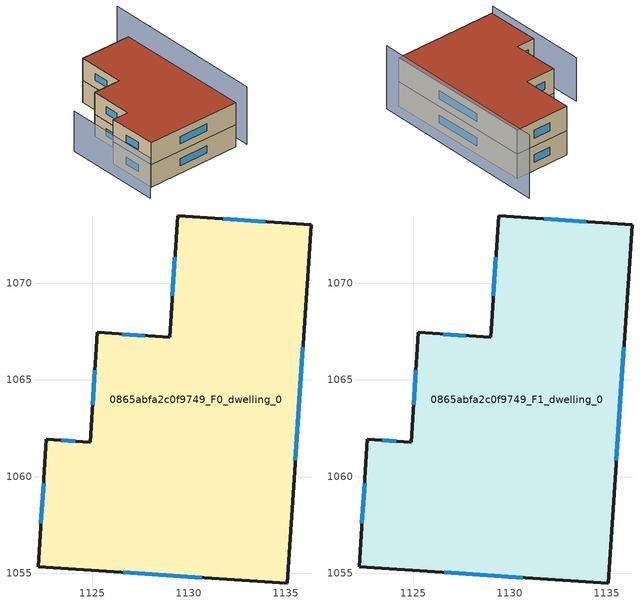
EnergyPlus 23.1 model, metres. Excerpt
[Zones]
0865abfa2c0f9749_F0_dwelling_0
 floor ground (EU_floor_Construction): 1136.32,1073.04 1135.09,1054.47 1122.19,1055.33 1122.63,1061.92 1124.89,1061.77 1125.26,1067.46 1129,1067.21 1129.42,1073.5 z0
 wall outside (EU_wall_Construction): 1135.09,1054.47 1136.32,1073.04 1129.42,1073.5 1129,1067.21 1125.26,1067.46 1124.89,1061.77 1122.63,1061.92 1122.19,1055.33 1135.09,1054.47 z0:3
 window (EU_Window_Construction): 1135.51,1060.83 1135.9,1066.68 / 1126.61,1055.04 1130.67,1054.77 / 1122.48,1059.66 1122.34,1057.59 / 1124.11,1061.82 1123.4,1061.87 / 1125.13,1065.51 1125.02,1063.72 / 1127.72,1067.29 1126.54,1067.37 / 1129.27,1071.34 1129.14,1069.36 / 1133.96,1073.2 1131.78,1073.34 z1.03:1.97
0865abfa2c0f9749_F1_dwelling_0
 floor to 0865abfa2c0f9749_F0_dwelling_0 (EU_floor_Construction): 1136.32,1073.04 1135.08,1054.47 1122.19,1055.33 1122.63,1061.92 1124.89,1061.77 1125.26,1067.46 1129,1067.21 1129.42,1073.5 z3
 wall outside (EU_wall_Construction): 1135.09,1054.47 1136.32,1073.04 1129.42,1073.5 1129,1067.21 1125.26,1067.46 1124.89,1061.77 1122.63,1061.92 1122.19,1055.33 1135.09,1054.47 z3:6
 window (EU_Window_Construction): 1135.51,1060.83 1135.9,1066.68 / 1126.61,1055.04 1130.67,1054.77 / 1122.48,1059.66 1122.34,1057.59 / 1124.11,1061.82 1123.4,1061.87 / 1125.13,1065.51 1125.02,1063.72 / 1127.72,1067.29 1126.54,1067.37 / 1129.27,1071.34 1129.14,1069.36 / 1133.96,1073.2 1131.78,1073.34 z4.03:4.97
 roof outside (EU_roof_Construction): 1135.09,1054.47 1136.32,1073.04 1129.42,1073.5 1129,1067.21 1125.26,1067.46 1124.89,1061.77 1122.63,1061.92 1122.19,1055.33 z6
shading: 1121.39,1066.94 1120.47,1053.76 z0:5.4; 1136.34,1053.96 1138.05,1076.55 z0:7.8
[Building]
EU S2 Campaign: North Axis=0; Terrain=City; Solar Distribution=FullExterior
[Site:Location]
Cape.Town.Intl.AP: Latitude=-33.965; Longitude=18.602; Time Zone=2; Elevation=46
[SizingPeriod:WeatherFileDays]
AnnualSizingPeriod: Begin Month=1; Begin Day of Month=1; End Month=12; End Day of Month=31; Day of Week for Start Day=Monday; Use Weather File Daylight Saving Period=No; Use Weather File Rain and Snow Indicators=No
[MATERIAL]
EU_InternalMass_Material: Roughness=MediumRough; Thickness=0.1; Conductivity=1; Density=1800; Specific Heat=900; Thermal Absorptance=0.9; Solar Absorptance=0.7; Visible Absorptance=0.7
[MATERIAL:NOMASS] Roughness=MediumRough; Thermal Absorptance=0.9; Solar Absorptance=0.7; Visible Absorptance=0.7
Name | Thermal Resistance
EU_wall_NoMass | 0.493876
EU_roof_NoMass | 0.449382
EU_floor_NoMass | 1.25
[WINDOWMATERIAL:SIMPLEGLAZINGSYSTEM]
EU_Window_SimpleGlazing: UFactor=4.4; Solar Heat Gain Coefficient=0.85; Visible Transmittance=0.85
[CONSTRUCTION]
EU_wall_Construction: EU_wall_NoMass
EU_roof_Construction: EU_roof_NoMass
EU_floor_Construction: EU_floor_NoMass
EU_Window_Construction: EU_Window_SimpleGlazing
EU_InternalMass_Construction: EU_InternalMass_Material
[ZONE] Type=1; Multiplier=1; Ceiling Height=autocalculate; Floor Area=autocalculate; Part of Total Floor Area=Yes
Name | Volume
0865abfa2c0f9749_F0_dwelling_0 | 568.979
0865abfa2c0f9749_F1_dwelling_0 | 568.978
[INTERNALMASS] Construction=EU_InternalMass_Construction; Surface Area=189.659
Name | Zone or ZoneList
0865abfa2c0f9749_F0_dwelling_0_EU_InternalMass | 0865abfa2c0f9749_F0_dwelling_0
0865abfa2c0f9749_F1_dwelling_0_EU_InternalMass | 0865abfa2c0f9749_F1_dwelling_0
[OTHEREQUIPMENT] Fuel Type=Electricity; Design Level Calculation Method=Watts/Area; Power per Zone Floor Area=1; Fraction Latent=0; Fraction Radiant=0; Fraction Lost=0; Carbon Dioxide Generation Rate=0; EndUse Subcategory=EU_Step8_InternalGains
Name | Zone or ZoneList or Space or SpaceList | Schedule
EU_Step8_InternalGain_0865abfa2c0f9749_F0_dwelling_0_f000 | 0865abfa2c0f9749_F0_dwelling_0 | EU_Step8_GainSchedule_0865abfa2c0f9749_F0_dwelling_0_f000
EU_Step8_InternalGain_0865abfa2c0f9749_F1_dwelling_0_f000 | 0865abfa2c0f9749_F1_dwelling_0 | EU_Step8_GainSchedule_0865abfa2c0f9749_F1_dwelling_0_f000
[ZONEVENTILATION:DESIGNFLOWRATE] Schedule=EU_AlwaysOn; Design Flow Rate Calculation Method=AirChanges/Hour; Air Changes per Hour=0.64; Ventilation Type=Natural; Fan Pressure Rise=0; Fan Total Efficiency=1; Constant Term Coefficient=1; Temperature Term Coefficient=0; Velocity Term Coefficient=0; Velocity Squared Term Coefficient=0; Minimum Indoor Temperature=-100; Maximum Indoor Temperature=100; Delta Temperature=-100; Minimum Outdoor Temperature=-100; Maximum Outdoor Temperature=100; Maximum Wind Speed=40
Name | Zone or ZoneList or Space or SpaceList
EU_ConstantAir_0865abfa2c0f9749_F0_dwelling_0 | 0865abfa2c0f9749_F0_dwelling_0
EU_ConstantAir_0865abfa2c0f9749_F1_dwelling_0 | 0865abfa2c0f9749_F1_dwelling_0
[HVACTEMPLATE:THERMOSTAT] Constant Heating Setpoint=20; Constant Cooling Setpoint=50
EU_HeatOnly_0865abfa2c0f9749_F0_dwelling_0; EU_HeatOnly_0865abfa2c0f9749_F1_dwelling_0
[HVACTEMPLATE:ZONE:IDEALLOADSAIRSYSTEM] System Availability Schedule=EU_AlwaysOn; Maximum Heating Supply Air Temperature=50; Minimum Cooling Supply Air Temperature=13; Maximum Heating Supply Air Humidity Ratio=0.0156; Minimum Cooling Supply Air Humidity Ratio=0.0077; Heating Limit=NoLimit; Cooling Limit=NoLimit; Heating Availability Schedule=EU_AlwaysOn; Cooling Availability Schedule=EU_CoolingOff; Dehumidification Control Type=ConstantSensibleHeatRatio; Cooling Sensible Heat Ratio=0.7; Dehumidification Setpoint=60; Humidification Control Type=None; Humidification Setpoint=30; Outdoor Air Method=None; Outdoor Air Flow Rate per Person=0.00944; Outdoor Air Flow Rate per Zone Floor Area=0; Outdoor Air Flow Rate per Zone=0; Demand Controlled Ventilation Type=None; Outdoor Air Economizer Type=NoEconomizer; Heat Recovery Type=None; Sensible Heat Recovery Effectiveness=0.7; Latent Heat Recovery Effectiveness=0.65
Name | Template Thermostat
0865abfa2c0f9749_F0_dwelling_0 | EU_HeatOnly_0865abfa2c0f9749_F0_dwelling_0
0865abfa2c0f9749_F1_dwelling_0 | EU_HeatOnly_0865abfa2c0f9749_F1_dwelling_0
[SIZING:ZONE] Zone Cooling Design Supply Air Temperature Input Method=SupplyAirTemperature; Zone Cooling Design Supply Air Temperature=13; Zone Heating Design Supply Air Temperature Input Method=SupplyAirTemperature; Zone Heating Design Supply Air Temperature=50; Zone Cooling Design Supply Air Humidity Ratio=0.008; Zone Heating Design Supply Air Humidity Ratio=0.008; Cooling Design Air Flow Method=DesignDay; Cooling Design Air Flow Rate=0; Cooling Minimum Air Flow per Zone Floor Area=0.000762; Cooling Minimum Air Flow=0; Cooling Minimum Air Flow Fraction=0.2; Heating Design Air Flow Method=DesignDay; Heating Design Air Flow Rate=0; Heating Maximum Air Flow per Zone Floor Area=0.002032; Heating Maximum Air Flow=0.141576; Heating Maximum Air Flow Fraction=0.3; Account for Dedicated Outdoor Air System=No; Dedicated Outdoor Air System Control Strategy=NeutralSupplyAir; Dedicated Outdoor Air Low Setpoint Temperature for Design=autosize; Dedicated Outdoor Air High Setpoint Temperature for Design=autosize; Zone Load Sizing Method=Sensible Load Only No Latent Load; Zone Latent Cooling Design Supply Air Humidity Ratio Input Method=HumidityRatioDifference; Zone Cooling Design Supply Air Humidity Ratio Difference=0.005; Zone Latent Heating Design Supply Air Humidity Ratio Input Method=HumidityRatioDifference; Zone Humidification Design Supply Air Humidity Ratio Difference=0.005
0865abfa2c0f9749_F0_dwelling_0; 0865abfa2c0f9749_F1_dwelling_0
[SCHEDULE:CONSTANT]
Name | Hourly Value
EU_AlwaysOn | 1
EU_CoolingOff | 0
[SCHEDULE:FILE] Column Number=1; Rows to Skip at Top=0; Number of Hours of Data=8760; Column Separator=Comma; Interpolate to Timestep=No; Minutes per Item=60; Adjust Schedule for Daylight Savings=Yes
Name | File
EU_Step8_GainSchedule_0865abfa2c0f9749_F0_dwelling_0_f000 | ../../schedules/0865abfa2c0f9749/0865abfa2c0f9749_F0_dwelling_0_f000_gain.csv
EU_Step8_GainSchedule_0865abfa2c0f9749_F1_dwelling_0_f000 | ../../schedules/0865abfa2c0f9749/0865abfa2c0f9749_F1_dwelling_0_f000_gain.csv
